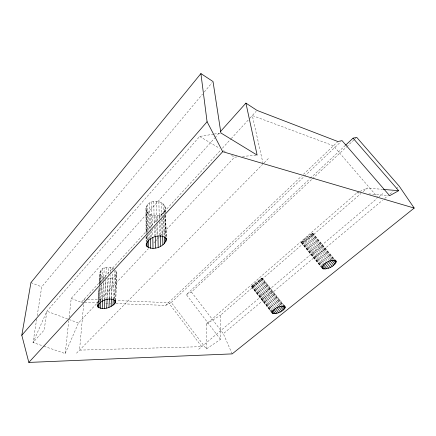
<?xml version="1.0" encoding="UTF-8"?>
<svg xmlns="http://www.w3.org/2000/svg" width="436" height="436" viewBox="0 0 436 436"><rect width="100%" height="100%" fill="white"/><g stroke="black" fill="none" stroke-linecap="round" stroke-linejoin="round"><path stroke-width="0.33" stroke-dasharray="2.18 1.64" d="M115.998 303.603L165.685 305.385L171.283 302.48L206.413 348.991L220.442 339.328L220.562 315.19L361.068 193.415M115.431 300.655L116.674 271.65L115.883 270.244L114.635 298.486M115.747 300.333L116.897 273.132L116.674 271.65M114.646 298.736L115.654 275.917L116.548 274.587L116.897 273.132M113.18 299.27L114.521 270.353M111.333 299.02L112.619 272.745M112.755 270.048L112.853 268.026C108.466 266.14 100.912 266.941 99.958 272.544L99.081 285.258M111.507 298.268L112.504 277.863L115.654 275.917M109.153 299.101L110.39 275.476M110.531 272.778L110.815 267.377M109.447 297.919L110.461 278.353L112.504 277.863M106.798 299.51L108.041 277.225M108.193 274.527L108.608 267.099M107.169 298.649L108.286 278.473L110.461 278.353M104.433 300.219L105.632 280.01M105.79 277.318L106.389 267.219M104.891 299.063L105.997 280.228M102.22 301.178L103.348 283.111M103.517 280.435L104.313 267.72M102.722 299.821L103.806 282.299M104.019 278.931L104.1 277.585C102.04 276.686 100.029 274.953 99.958 272.544M100.798 300.938L101.85 284.735M102.068 281.356L102.373 276.631M100.318 302.317L101.463 284.773M101.643 282.07L102.52 268.576M98.868 303.56L100.002 286.643M100.187 283.934L101.141 269.721M99.288 301.756L100.329 286.223M100.553 282.85L101.048 275.421M97.838 303.325L98.896 287.934M97.958 304.818L99.114 287.945M99.343 284.572L100.269 271.078M98.291 302.317L99.348 286.823M99.397 286.152L100.226 274.026M83.619 304.693L79.537 350.124L201.737 346.664L168.547 302.666L116.532 300.573M83.984 300.627L84.104 299.27L86.808 299.379M43.96 346.271L65.187 353.547L68.79 320.602M69.155 317.239L71.215 298.415L214.605 138.119M36.684 319.048L33.022 342.522L43.317 346.048M37.207 315.697L41.714 286.861L202.566 94.078M272.184 313.064L251.403 286.686L255.006 283.149L261.393 278.435L262.314 278.064L284.185 305.603M146.038 233.592L145.956 208.07C148.551 196.898 168.449 200.124 165.429 212.425M164.846 212.904L164.775 210.899L165.304 209.046M262.314 278.064L257.284 282.735L251.403 286.686M65.187 353.547L78.447 322.994L148.327 248.749M301.162 242.514C304.459 238.852 308.623 235.189 312.993 233.162C309.664 236.819 305.565 240.421 301.162 242.514L321.703 267.622M145.956 208.07C146.403 217.144 160.949 218.283 164.775 210.899M204.31 91.991L212.158 82.584M213.602 134.174L199.666 136.452L46.865 311.217L33.022 342.522L44.172 330.057L46.865 311.217L78.447 322.994M215.057 137.613L220.049 132.032M71.215 298.415L81.281 302.355L220.611 150.18M222.447 148.169L230.72 139.133M231.184 138.632L249.566 118.554M250.024 118.052L256.166 111.344M153.919 242.814L154.845 241.822M155.314 241.326L157.178 239.348M157.641 238.852L159.505 236.873M161.369 234.895L234.508 157.189L237.168 156.944M76.523 353.182L262.641 164.356M268.363 158.551L263.121 163.871L252.324 115.54L333.431 145.777L377.565 197.132M165.685 305.385L301.44 176.22M303.407 174.345L337.889 141.537M171.283 302.48L304.034 176.64M304.524 176.171L341.045 141.553M220.442 339.328L186.357 294.649L309.892 178.689M310.394 178.226L345.121 145.624M186.357 294.649L191.426 292.022L312.045 179.163M312.541 178.7L346.293 147.117M346.789 146.654L353.738 140.152M354.234 139.689L355.727 138.294M206.413 348.991L206.392 324.024L356.948 192.821L359.368 191.704M363.128 191.633L367.248 188.063L382.639 189.349M198.696 349.236L376.966 198.527M378.966 196.838L382.792 193.6M232.17 353.89L223.325 333.704L382.563 200.228M384.65 198.478L387.784 195.851M389.871 194.102L393.005 191.48M396.133 188.853L398.226 187.104M206.392 324.024L220.562 315.19M359.973 191.42L367.248 188.063M214.261 134.065L220.899 132.98M242.492 156.453L257.126 155.112M81.281 302.355L84.006 302.453M84.688 302.48L98.302 302.966M105.785 303.238L110.553 303.407M87.483 299.407L101.67 299.979M356.948 192.821L360.283 193.115M368.954 193.878L389.637 195.699M104.1 277.585L106.117 278.212M30.94 282.642L41.714 286.861M112.853 268.026L114.003 268.68M199.666 136.452L219.412 148.202M223.472 150.622L225.216 151.657M231.603 155.461L234.508 157.189M312.841 233.069L335.524 260.559M312.737 233.576L334.041 259.404M312.296 233.298L334.516 260.243M312.1 234.274L332.766 259.338M311.386 233.843L333.137 260.227M311.13 235.211L331.038 259.376M310.176 234.666L331.469 260.515M309.887 236.323L329.447 260.085M308.753 235.713L329.632 261.088M308.459 237.527L327.85 261.11M307.206 236.901L327.763 261.911M306.944 238.754L325.719 261.622M305.652 238.16L325.981 262.919M305.434 239.92L324.297 262.913M304.203 239.391L324.422 264.047M304.034 240.95L322.923 263.993M302.949 240.514L323.185 265.208M302.835 241.767L322.139 265.339M301.99 241.446L322.362 266.331M301.919 242.323L321.615 266.391M301.38 242.127L322.008 267.333M301.347 242.58L321.021 266.625M262.031 278.103L284.37 306.236M261.774 278.844L282.899 305.462M261.393 278.435L283.307 306.05M260.99 279.607L281.427 305.369M260.439 279.04L281.923 306.132M259.932 280.555L279.956 305.821M259.235 279.879L280.304 306.464M258.668 281.623L278.119 306.186M257.861 280.893L278.566 307.037M257.284 282.735L276.146 306.584M256.417 282.005L276.822 307.805M255.872 283.831L274.844 307.832M255.006 283.149L275.209 308.71M254.526 284.822L273.192 308.47M253.725 284.234L273.824 309.696M253.332 285.656L272.01 309.331M252.662 285.188L272.778 310.694M252.373 286.267L271.454 310.476M251.888 285.945L272.129 311.626M251.714 286.621L271.214 311.364M251.458 286.457L271.928 312.432M191.426 292.022L223.325 333.704M165.527 215.128L166.323 236.753M165.184 207.149L165.38 212.517M165.478 215.204L166.339 238.688M164.939 215.586L165.658 235.68M164.41 205.34L164.694 213.373M164.786 216.054L165.544 237.478M163.625 212.583L163.669 213.918M163.783 217.259L164.388 235.287M163.031 203.743L163.386 214.463M163.495 217.815L164.116 236.579M161.947 213.989L162.029 216.67M162.11 219.352L162.601 235.44M161.14 202.468L161.56 216.578M161.642 219.264L162.138 236.067M159.849 215.024L159.919 217.728M160.012 221.117L160.377 234.655M158.862 201.606L159.314 219.123M159.385 221.82L159.75 235.969M157.467 215.618L157.592 221.003M157.652 223.69L157.914 235.129M156.361 201.219L156.807 222.137M156.867 224.834L157.113 236.307M154.965 215.744L155.107 223.128M155.167 226.486L155.341 235.887M153.804 201.339L154.191 224.251M154.235 226.943L154.409 237.053M152.513 215.379L152.665 226.137M152.704 228.829L152.813 236.225M151.374 201.961L151.701 227.434M151.744 230.786L151.837 238.16M150.262 214.556L150.431 230.737M150.436 231.412L150.502 237.484M149.248 203.029L149.483 229.401M149.515 232.786L149.575 239.544M148.365 213.318L148.491 230.224M148.513 233.603L148.556 239.015M147.564 204.479L147.728 231.614M147.744 234.328L147.782 240.432M146.959 211.754L147.063 232.742M147.074 235.445L147.101 240.187M146.447 206.195L146.556 233.271M146.567 236.655L146.589 242.073M146.136 209.967L146.218 232.938M146.229 236.317L146.245 241.043M146.049 236.95L146.065 240.983"/><path stroke-width="0.65" d="M97.746 304.666L97.969 307.031C103.294 310.585 111.54 307.543 115.338 302.873L115.453 300.175M115.338 302.873L115.747 300.333M114.412 304.105L114.586 300.077M112.968 305.32L113.278 298.584M111.109 306.426L111.474 298.949M108.951 307.364L109.409 298.595M106.646 308.061L107.131 299.319M104.34 308.475L104.853 299.734M102.182 308.579L102.683 300.497M100.318 308.361L100.754 301.614M98.885 307.832L99.201 303.107M97.969 307.031L98.154 304.339M345.617 145.161L353.056 138.174L356.719 137.362L399.267 186.227L414.2 208.076L232.17 353.89L28.836 362.42L21.8 335.268L30.94 282.642L200.898 73.58L213.03 81.543L220.899 132.98L257.126 155.112L245.915 103.119L220.502 131.525M97.653 306.001C100.155 300.017 110.074 296.921 115.431 300.655L115.687 301.696M285.024 306.661C280.468 305.042 273.961 308.094 271.928 312.432L272.184 313.064C276.773 314.579 283.127 311.598 285.242 307.309L284.185 305.603M166.448 240.132L166.339 238.688C161.009 232.513 146.398 237.555 146.262 245.773C151.919 251.719 166.481 246.651 166.372 238.105M336.091 261.153L335.524 260.559C330.455 259.54 324.248 262.679 322.008 267.333L322.733 268.718C327.79 269.639 333.856 266.57 336.172 261.987L336.091 261.153L335.235 260.118M21.8 335.268L207.078 121.753L200.898 73.58M28.836 362.42L222.698 151.679L414.2 208.076M353.056 138.174L398.7 190.69L389.637 195.699L342.031 140.621L337.889 141.537L257.022 110.406L245.915 103.119M383.309 189.404L398.7 190.69M334.467 259.921L336.172 261.987M333.197 259.861L335.78 262.99M331.469 259.9L334.935 264.107M329.872 260.603L333.698 265.252M328.281 261.633L332.161 266.352M326.15 262.14L330.417 267.339M324.727 263.437L328.586 268.14M323.354 264.521L326.787 268.707M322.569 265.862L325.142 269.007M322.046 266.914L323.757 269.007M321.877 267.671L322.733 268.718M283.989 305.723L285.242 307.309M283.318 305.99L285.013 308.121M281.841 305.898L284.343 309.048M280.37 306.345L283.291 310.029M278.544 306.721L281.928 310.993M276.985 307.642L280.337 311.882M275.263 308.366L278.637 312.634M274.026 309.522L276.925 313.201M272.838 310.383L275.329 313.538M271.873 311.004L273.944 313.631M272.042 312.421L272.871 313.473M207.078 121.753L222.698 151.679M165.729 237.685L165.871 241.702M164.432 236.623L164.655 243.304M162.623 236.11L162.89 244.819M160.394 235.331L160.682 246.16M157.93 235.8L158.192 247.239M155.352 236.557L155.565 247.975M152.829 237.571L152.987 248.329M150.518 238.83L150.616 248.275M148.562 239.691L148.616 247.806M147.106 241.539L147.134 246.956M146.256 243.746L146.262 245.773"/></g></svg>
